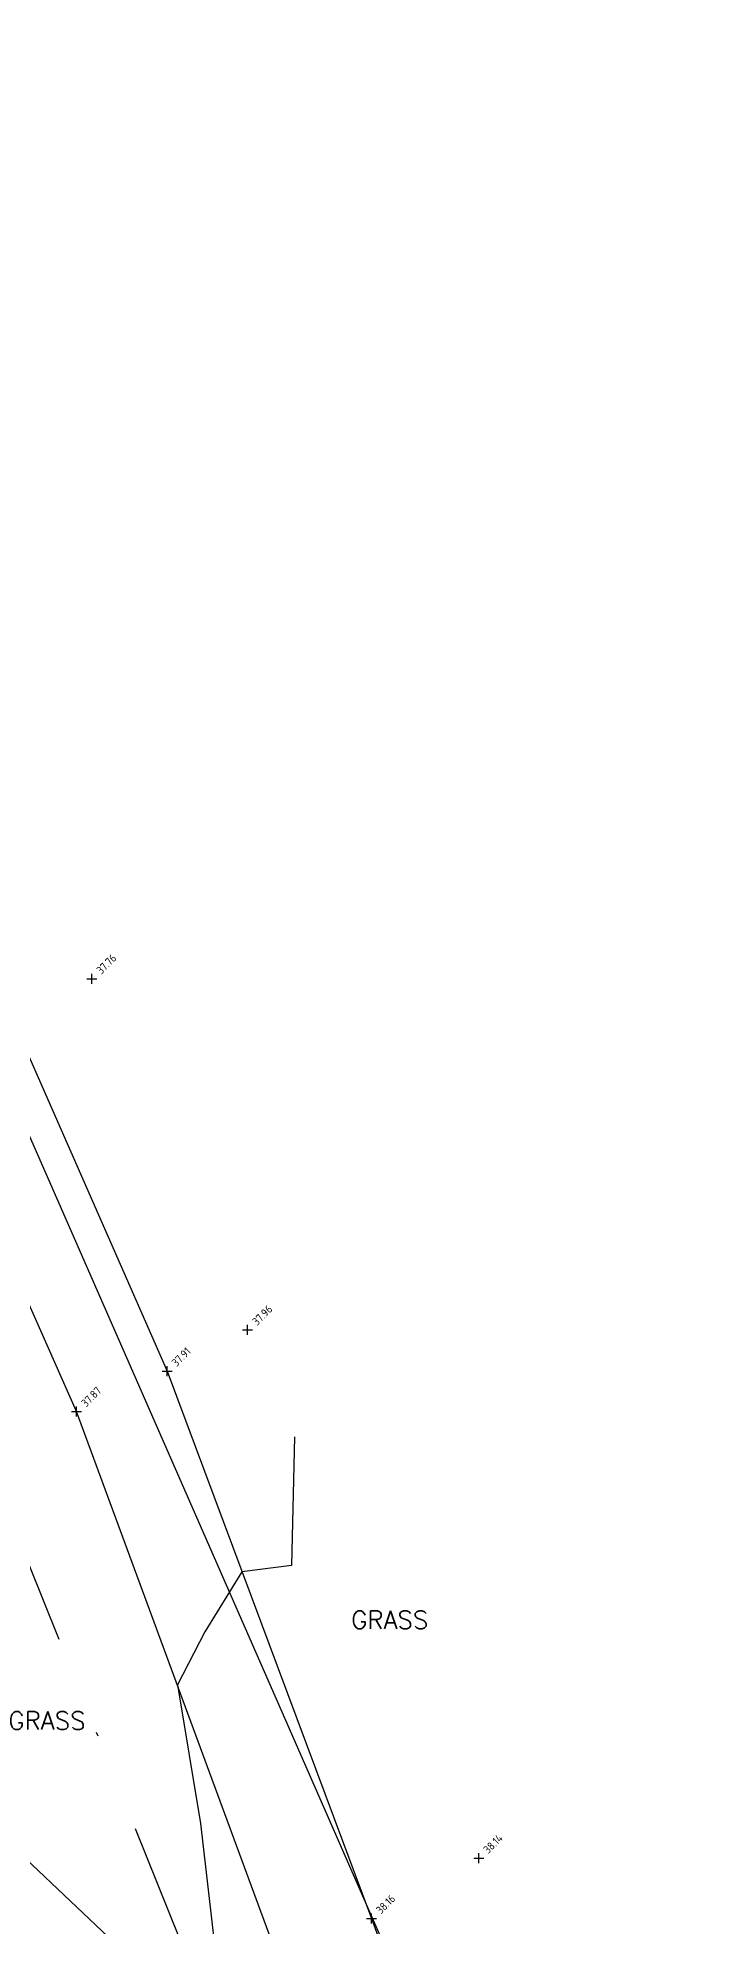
# Model space of a CAD drawing. Header units: metres. Extents: x 246075 to 247503, y 7418632 to 7419642.
# Drawn here: x 246912.03 to 246928.76, y 7419438.73 to 7419485.93 of the extents above; entities that cross this region are included whole.
import ezdxf
from ezdxf.enums import TextEntityAlignment as Align

# ---------------------------------------------------------------- set-up
doc = ezdxf.new("R2010")
doc.units = ezdxf.units.M
doc.linetypes.add('DASHDOT', pattern=[10, 5, -2.5, 0, -2.5])
doc.linetypes.add('PHANTOM', pattern=[2.5, 1.25, -0.25, 0.25, -0.25, 0.25, -0.25])
for name, color, linetype in [('-TEXT', 7, 'Continuous'), ('102_TOP_OF_BANK', 37, 'PHANTOM'), ('103_TOE_OF_BATTER', 37, 'DASHDOT'), ('104_EXISTING_SURFACE-L', 35, 'Continuous'), ('104_EXISTING_SURFACE-S', 35, 'Continuous'), ('410_PEDESTRIAN_PATH', 32, 'Continuous'), ('410_PEDESTRIAN_PATH-L', 32, 'Continuous'), ('410_PEDESTRIAN_PATH-S', 32, 'Continuous'), ('Surface_Contours_Major', 4, 'Continuous')]:
    doc.layers.add(name, color=color, linetype=linetype)
doc.layers.add('717_ELEC_LINE_OVER', color=7, linetype='Continuous', true_color=0xffa500)
doc.styles.add('ISO2.5', font='isocp.shx', dxfattribs={"height": 2.5})
doc.styles.get("Standard").update_dxf_attribs({"font": 'SIMPLEX.shx'})

# ---------------------------------------------------------------- blocks, each defined once
blk = doc.blocks.new('CROSS')
at = {"color": 0, "linetype": 'Continuous'}
for p, q in [((-0.5, 0), (0.5, 0)), ((0, -0.5), (0, 0.5))]:
    blk.add_line(p, q, dxfattribs=at)
blk = doc.blocks.new('G')
at = {"layer": '-TEXT'}
blk.add_text('GRASS', height=0.45, dxfattribs=at).set_placement((0.021, -0.235), align=Align.CENTER)

msp = doc.modelspace()

# ---------------------------------------------------------------- linework, layer by layer
at = {"layer": '102_TOP_OF_BANK'}
msp.add_lwpolyline([(246964.762, 7419288.13, 0.000006), (246962.494, 7419293.018, 0.000004), (246958.792, 7419300.994, 0.000851), (246954.892, 7419309.358, -0.001305), (246952.356, 7419314.811, -0.001812), (246951.35, 7419317.009, 0.000378), (246946.558, 7419327.562, 0.000634), (246940.655, 7419340.49, 0.007086), (246940.109, 7419341.639, 0.013073), (246939.705, 7419342.408, 0.000875), (246933.342, 7419353.732, 0.00193), (246927.823, 7419363.426, -0.004646), (246925.553, 7419367.465, -0.008164), (246924.008, 7419370.386, -0.002235), (246918.588, 7419381.171, -0.001445), (246912.897, 7419392.704, -0.004879), (246911.255, 7419396.142, -0.003366), (246907.851, 7419403.581, 0.002455), (246903.201, 7419413.79, 0.000273), (246902.1, 7419416.173, -0.000057), (246896.779, 7419427.676, -0.001879), (246894.713, 7419432.188, -0.000934), (246890.605, 7419441.294)], format="xyb", dxfattribs=at)
at = {"layer": '103_TOE_OF_BATTER'}
msp.add_lwpolyline([(246900.857, 7419471.93), (246906.211, 7419459.197), (246910.686, 7419450.541), (246916.034, 7419437.266), (246921.911, 7419423.016)], dxfattribs=at)
at = {"layer": '410_PEDESTRIAN_PATH'}
for p, q in [((246911.284, 7419461.656), (246915.257, 7419452.607)), ((246912.996, 7419451.597), (246908.982, 7419460.649)), ((246915.257, 7419452.607), (246920.363, 7419438.922)), ((246917.978, 7419438.08), (246912.996, 7419451.597)), ((246920.363, 7419438.922), (246925.679, 7419424.527))]:
    msp.add_line(p, q, dxfattribs=at)
at = {"layer": '717_ELEC_LINE_OVER'}
msp.add_line((246927.925, 7419421.753), (246890.841, 7419506.311), dxfattribs=at)
at = {"layer": 'Surface_Contours_Major', "elevation": 38}
for points in [[(246918.439, 7419450.96), (246918.365, 7419447.747), (246917.127, 7419447.593), (246916.198, 7419446.087), (246915.514, 7419444.764), (246916.096, 7419441.295), (246916.531, 7419437.474)], [(246915.383, 7419436.953), (246909.171, 7419442.829)]]:
    msp.add_lwpolyline(points, dxfattribs=at)

# ---------------------------------------------------------------- block references
at = {"layer": '-TEXT'}
for p in [(246920.801, 7419446.4), (246912.235, 7419443.881)]:
    msp.add_blockref('G', p, dxfattribs=at)
at = {"layer": '104_EXISTING_SURFACE-S', "xscale": 0.25, "yscale": 0.25, "zscale": 0.25}
for p in [(246913.376, 7419462.413), (246917.27, 7419453.635), (246923.046, 7419440.434)]:
    msp.add_blockref('CROSS', p, dxfattribs=at)
at = {"layer": '410_PEDESTRIAN_PATH-S', "xscale": 0.25, "yscale": 0.25, "zscale": 0.25}
for p in [(246915.257, 7419452.607), (246912.996, 7419451.597), (246920.363, 7419438.922)]:
    msp.add_blockref('CROSS', p, dxfattribs=at)

# ---------------------------------------------------------------- texts
at = {"layer": '104_EXISTING_SURFACE-L', "style": 'ISO2.5'}
for s, p in [('37.76', (246913.544, 7419462.581)), ('37.96', (246917.437, 7419453.802)), ('38.14', (246923.213, 7419440.601))]:
    msp.add_text(s, height=0.2, rotation=45, dxfattribs=at).set_placement(p, align=Align.MIDDLE_LEFT)
at = {"layer": '410_PEDESTRIAN_PATH-L', "style": 'ISO2.5'}
for s, p in [('37.91', (246915.424, 7419452.775)), ('37.87', (246913.163, 7419451.764)), ('38.16', (246920.531, 7419439.09))]:
    msp.add_text(s, height=0.2, rotation=45, dxfattribs=at).set_placement(p, align=Align.MIDDLE_LEFT)

doc.saveas('drawing.dxf')
